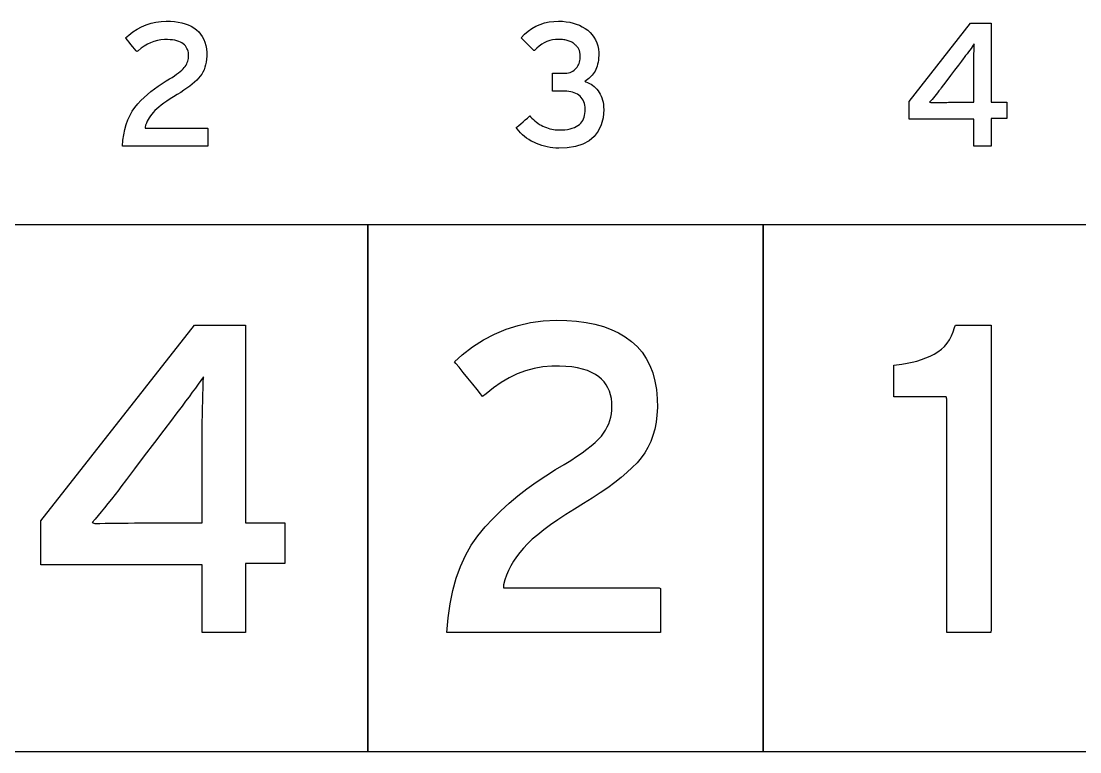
# Model space of a CAD drawing. Extents: x 1 to 47.7, y 0.2 to 33.3.
# Drawn here: x 2.963 to 5.222, y 30.5 to 32.058 of the extents above; entities that cross this region are included whole.
import ezdxf

# ---------------------------------------------------------------- set-up
doc = ezdxf.new("R2010")
doc.units = 0
doc.header["$MEASUREMENT"] = 0
doc.layers.add('4_0_____DWG', color=7, linetype='CONTINUOUS')

msp = doc.modelspace()

# ---------------------------------------------------------------- linework, layer by layer
at = {"layer": '4_0_____DWG'}
for points in [[(3.1795, 31.7918), (3.1805, 31.8044), (3.1823, 31.8163), (3.1846, 31.8276), (3.1876, 31.8383), (3.1912, 31.8483), (3.1955, 31.8577), (3.2004, 31.8664), (3.2059, 31.8745), (3.2121, 31.8819), (3.2187, 31.8889), (3.2256, 31.8957), (3.2327, 31.9022), (3.2401, 31.9084), (3.2478, 31.9144), (3.2557, 31.9201), (3.2639, 31.9256), (3.2724, 31.9309), (3.2798, 31.9352), (3.2853, 31.9386), (3.2903, 31.9419), (3.2949, 31.9451), (3.2991, 31.9482), (3.3028, 31.9511), (3.3061, 31.954), (3.309, 31.9567), (3.3114, 31.9594), (3.3133, 31.962), (3.315, 31.9646), (3.3164, 31.9673), (3.3176, 31.97), (3.3186, 31.9728), (3.3194, 31.9757), (3.32, 31.9786), (3.3203, 31.9815), (3.3205, 31.9845), (3.3203, 31.988), (3.32, 31.9914), (3.3193, 31.9946), (3.3183, 31.9977), (3.3171, 32.0005), (3.3155, 32.0032), (3.3137, 32.0057), (3.3116, 32.008), (3.3092, 32.0101), (3.3063, 32.0121), (3.3031, 32.0139), (3.2994, 32.0154), (3.2954, 32.0166), (3.291, 32.0176), (3.2863, 32.0184), (3.2811, 32.0189), (3.2756, 32.0192), (3.2691, 32.0192), (3.2614, 32.0185), (3.2539, 32.0171), (3.2466, 32.0151), (3.2395, 32.0125), (3.2326, 32.0092), (3.2259, 32.0053), (3.2194, 32.0007), (3.2131, 31.9955), (3.21, 31.9934), (3.2083, 31.9955), (3.2053, 31.9991), (3.2016, 32.0038), (3.1975, 32.0088), (3.1934, 32.0138), (3.1899, 32.0181), (3.1873, 32.0213), (3.1861, 32.0228), (3.1927, 32.0288), (3.2016, 32.0356), (3.2108, 32.0415), (3.2203, 32.0465), (3.2301, 32.0507), (3.2403, 32.0539), (3.2509, 32.0563), (3.2617, 32.0578), (3.2729, 32.0584), (3.2818, 32.0582), (3.2903, 32.0575), (3.2984, 32.0564), (3.306, 32.0548), (3.3131, 32.0528), (3.3198, 32.0504), (3.326, 32.0475), (3.3318, 32.0441), (3.3372, 32.0403), (3.342, 32.0358), (3.3462, 32.0309), (3.3498, 32.0255), (3.3528, 32.0196), (3.3553, 32.0133), (3.3571, 32.0064), (3.3584, 31.9991), (3.3591, 31.9913), (3.3592, 31.9838), (3.3588, 31.9774), (3.3581, 31.9713), (3.3569, 31.9655), (3.3554, 31.96), (3.3535, 31.9548), (3.3512, 31.9498), (3.3485, 31.9452), (3.3455, 31.9409), (3.3419, 31.9367), (3.3378, 31.9326), (3.3332, 31.9284), (3.3282, 31.9241), (3.3228, 31.9198), (3.3168, 31.9155), (3.3104, 31.911), (3.3036, 31.9066), (3.2963, 31.902), (3.2884, 31.8973), (3.2811, 31.8926), (3.2743, 31.888), (3.268, 31.8837), (3.2623, 31.8794), (3.2571, 31.8753), (3.2525, 31.8714), (3.2484, 31.8676), (3.2449, 31.8639), (3.2418, 31.8602), (3.2389, 31.8565), (3.2363, 31.8526), (3.2341, 31.8487), (3.2321, 31.8448), (3.2304, 31.8408), (3.2289, 31.8368), (3.2278, 31.8327), (3.2278, 31.8299), (3.2356, 31.8299), (3.2507, 31.8299), (3.2707, 31.8299), (3.2932, 31.8299), (3.3159, 31.8299), (3.3363, 31.8299), (3.3521, 31.8299), (3.3608, 31.8299), (3.3618, 31.8295), (3.3618, 31.8267), (3.3618, 31.8221), (3.3618, 31.8162), (3.3618, 31.8098), (3.3618, 31.8034), (3.3618, 31.7979), (3.3618, 31.7938), (3.3618, 31.7919), (3.3578, 31.7918), (3.3424, 31.7918), (3.3186, 31.7918), (3.2896, 31.7918), (3.2585, 31.7918), (3.2288, 31.7918), (3.2035, 31.7918), (3.186, 31.7918)], [(4.2063, 31.8697), (4.2048, 31.8523), (4.201, 31.837), (4.1947, 31.8238), (4.1862, 31.8126), (4.1753, 31.8034), (4.162, 31.7964), (4.1463, 31.7914), (4.1284, 31.7885), (4.1102, 31.7876), (4.104, 31.7879), (4.0979, 31.7885), (4.0919, 31.7893), (4.0859, 31.7904), (4.08, 31.7918), (4.0742, 31.7935), (4.0684, 31.7954), (4.0627, 31.7976), (4.0571, 31.8001), (4.0517, 31.8028), (4.0465, 31.8058), (4.0416, 31.8091), (4.037, 31.8125), (4.0327, 31.8162), (4.0287, 31.8201), (4.0249, 31.8242), (4.0214, 31.8285), (4.0197, 31.8313), (4.0215, 31.8329), (4.0249, 31.8358), (4.0292, 31.8396), (4.0341, 31.8438), (4.0389, 31.848), (4.0433, 31.8518), (4.0466, 31.8547), (4.0484, 31.8563), (4.0502, 31.8546), (4.0532, 31.8514), (4.0562, 31.8484), (4.0593, 31.8456), (4.0625, 31.843), (4.0658, 31.8406), (4.0692, 31.8383), (4.0727, 31.8363), (4.0763, 31.8344), (4.0801, 31.8328), (4.0838, 31.8313), (4.0876, 31.83), (4.0914, 31.8289), (4.0952, 31.828), (4.099, 31.8274), (4.1029, 31.8268), (4.1067, 31.8265), (4.1105, 31.8264), (4.1168, 31.8265), (4.1231, 31.8269), (4.1289, 31.8276), (4.1343, 31.8286), (4.1392, 31.8299), (4.1437, 31.8315), (4.1477, 31.8335), (4.1513, 31.8357), (4.1544, 31.8382), (4.1571, 31.8408), (4.1594, 31.8437), (4.1614, 31.8468), (4.1631, 31.8501), (4.1645, 31.8537), (4.1655, 31.8575), (4.1663, 31.8616), (4.1667, 31.8659), (4.1668, 31.8704), (4.1665, 31.8748), (4.1659, 31.879), (4.1651, 31.8829), (4.1639, 31.8865), (4.1623, 31.8898), (4.1605, 31.8929), (4.1584, 31.8957), (4.156, 31.8982), (4.1532, 31.9004), (4.1502, 31.9024), (4.1469, 31.904), (4.1435, 31.9055), (4.1398, 31.9067), (4.136, 31.9077), (4.132, 31.9084), (4.1277, 31.9089), (4.1233, 31.9092), (4.1205, 31.9092), (4.119, 31.9092), (4.1163, 31.9092), (4.1127, 31.9092), (4.1088, 31.9092), (4.1048, 31.9092), (4.1013, 31.9092), (4.0985, 31.9092), (4.097, 31.9092), (4.0969, 31.9097), (4.0969, 31.9124), (4.0969, 31.917), (4.0969, 31.9228), (4.0969, 31.9291), (4.0969, 31.9354), (4.0969, 31.941), (4.0969, 31.9451), (4.0969, 31.9471), (4.0973, 31.9473), (4.0992, 31.9473), (4.1021, 31.9473), (4.1058, 31.9473), (4.1097, 31.9473), (4.1136, 31.9473), (4.1169, 31.9473), (4.1193, 31.9473), (4.1203, 31.9473), (4.1238, 31.9474), (4.1275, 31.9477), (4.1311, 31.9484), (4.1344, 31.9493), (4.1375, 31.9505), (4.1403, 31.952), (4.143, 31.9538), (4.1454, 31.9558), (4.1475, 31.9581), (4.1494, 31.9605), (4.151, 31.963), (4.1524, 31.9656), (4.1536, 31.9684), (4.1546, 31.9712), (4.1553, 31.9742), (4.1559, 31.9773), (4.1562, 31.9805), (4.1562, 31.9835), (4.1562, 31.9848), (4.1561, 31.9862), (4.156, 31.9875), (4.1559, 31.9888), (4.1556, 31.9902), (4.1554, 31.9916), (4.1551, 31.993), (4.1547, 31.9945), (4.1543, 31.9959), (4.1537, 31.9973), (4.153, 31.9987), (4.1522, 32.0001), (4.1514, 32.0014), (4.1504, 32.0027), (4.1494, 32.004), (4.1483, 32.0052), (4.1472, 32.0064), (4.1459, 32.0076), (4.1446, 32.0089), (4.1432, 32.0101), (4.1417, 32.0112), (4.1401, 32.0123), (4.1384, 32.0133), (4.1366, 32.0142), (4.1347, 32.0151), (4.1328, 32.016), (4.1307, 32.0167), (4.1284, 32.0174), (4.126, 32.0179), (4.1235, 32.0184), (4.1209, 32.0188), (4.1182, 32.0192), (4.1153, 32.0194), (4.1123, 32.0195), (4.1092, 32.0196), (4.1036, 32.0194), (4.0972, 32.0186), (4.091, 32.0172), (4.0851, 32.0151), (4.0794, 32.0125), (4.0739, 32.0093), (4.0686, 32.0054), (4.0635, 32.001), (4.0587, 31.9959), (4.0573, 31.9959), (4.0548, 31.9983), (4.0511, 32.0019), (4.0466, 32.0063), (4.0419, 32.011), (4.0373, 32.0155), (4.0335, 32.0193), (4.0308, 32.0219), (4.0298, 32.0229), (4.0371, 32.0304), (4.0449, 32.037), (4.053, 32.0427), (4.0616, 32.0476), (4.0705, 32.0515), (4.0799, 32.0546), (4.0897, 32.0567), (4.0998, 32.058), (4.1101, 32.0584), (4.1182, 32.0581), (4.1261, 32.0573), (4.1336, 32.0561), (4.1408, 32.0544), (4.1477, 32.0522), (4.1543, 32.0496), (4.1606, 32.0465), (4.1665, 32.0429), (4.1721, 32.0389), (4.1772, 32.0344), (4.1817, 32.0295), (4.1855, 32.0242), (4.1888, 32.0185), (4.1914, 32.0123), (4.1934, 32.0058), (4.1948, 31.9989), (4.1956, 31.9915), (4.1957, 31.9849), (4.1954, 31.9799), (4.1949, 31.9752), (4.1942, 31.9707), (4.1933, 31.9664), (4.1922, 31.9624), (4.1909, 31.9587), (4.1894, 31.9552), (4.1877, 31.952), (4.1858, 31.949), (4.1837, 31.9461), (4.1815, 31.9434), (4.1792, 31.9409), (4.1767, 31.9385), (4.1742, 31.9362), (4.1715, 31.9341), (4.1687, 31.9321), (4.1657, 31.9303), (4.1678, 31.929), (4.1718, 31.9275), (4.1756, 31.9258), (4.1792, 31.9238), (4.1826, 31.9216), (4.1858, 31.9191), (4.1888, 31.9163), (4.1916, 31.9133), (4.1943, 31.91), (4.1967, 31.9065), (4.1989, 31.9028), (4.2008, 31.8988), (4.2024, 31.8946), (4.2038, 31.8901), (4.2048, 31.8854), (4.2056, 31.8804), (4.2061, 31.8752)], [(4.9968, 32.0101), (4.9946, 32.007), (4.9923, 32.0038), (4.9899, 32.0004), (4.9873, 31.9968), (4.9845, 31.9931), (4.9816, 31.9891), (4.9785, 31.985), (4.9753, 31.9808), (4.9732, 31.978), (4.9694, 31.973), (4.963, 31.9645), (4.955, 31.9539), (4.9463, 31.9425), (4.938, 31.9316), (4.931, 31.9224), (4.9264, 31.9162), (4.9245, 31.9137), (4.9214, 31.9096), (4.9183, 31.9057), (4.9153, 31.9019), (4.9124, 31.8984), (4.9096, 31.895), (4.9069, 31.8917), (4.9043, 31.8887), (4.9017, 31.8858), (4.904, 31.885), (4.9083, 31.885), (4.9128, 31.885), (4.9175, 31.8851), (4.9224, 31.8851), (4.9274, 31.8852), (4.9326, 31.8852), (4.938, 31.8853), (4.9422, 31.8854), (4.9453, 31.8854), (4.9517, 31.8854), (4.9601, 31.8854), (4.9695, 31.8854), (4.9789, 31.8854), (4.987, 31.8854), (4.993, 31.8854), (4.9957, 31.8854), (4.9957, 31.8876), (4.9957, 31.8949), (4.9957, 31.9058), (4.9957, 31.9188), (4.9957, 31.9324), (4.9957, 31.945), (4.9957, 31.955), (4.9957, 31.961), (4.9957, 31.9648), (4.9958, 31.9713), (4.9959, 31.9775), (4.996, 31.9835), (4.9962, 31.9893), (4.9963, 31.9948), (4.9964, 32.0001), (4.9966, 32.0052)], [(3.8713, 30.7543), (3.8741, 30.7858), (3.8784, 30.8156), (3.8842, 30.8439), (3.8917, 30.8705), (3.9008, 30.8956), (3.9115, 30.919), (3.9237, 30.9408), (3.9375, 30.961), (3.953, 30.9796), (3.9694, 30.9971), (3.9866, 31.014), (4.0044, 31.0302), (4.0229, 31.0458), (4.0421, 31.0608), (4.0619, 31.0752), (4.0825, 31.0889), (4.1037, 31.102), (4.1222, 31.1128), (4.1359, 31.1213), (4.1485, 31.1296), (4.16, 31.1375), (4.1705, 31.1452), (4.1798, 31.1526), (4.188, 31.1598), (4.1952, 31.1667), (4.2012, 31.1733), (4.2061, 31.1797), (4.2102, 31.1864), (4.2137, 31.1931), (4.2168, 31.1999), (4.2193, 31.2069), (4.2212, 31.214), (4.2226, 31.2212), (4.2235, 31.2285), (4.2238, 31.236), (4.2236, 31.2448), (4.2226, 31.2533), (4.2209, 31.2614), (4.2184, 31.269), (4.2153, 31.2762), (4.2115, 31.2828), (4.2069, 31.2891), (4.2016, 31.2948), (4.1956, 31.3001), (4.1885, 31.3051), (4.1804, 31.3094), (4.1713, 31.3132), (4.1613, 31.3163), (4.1503, 31.3188), (4.1384, 31.3208), (4.1255, 31.3221), (4.1117, 31.3228), (4.0954, 31.3227), (4.0762, 31.3209), (4.0575, 31.3176), (4.0393, 31.3126), (4.0215, 31.306), (4.0043, 31.2978), (3.9875, 31.288), (3.9712, 31.2766), (3.9554, 31.2636), (3.9478, 31.2582), (3.9435, 31.2635), (3.9361, 31.2726), (3.9267, 31.2842), (3.9164, 31.2968), (3.9063, 31.3092), (3.8975, 31.3201), (3.891, 31.3281), (3.8879, 31.3319), (3.9044, 31.3468), (3.9266, 31.3638), (3.9496, 31.3786), (3.9734, 31.3911), (3.998, 31.4015), (4.0235, 31.4096), (4.0498, 31.4156), (4.077, 31.4193), (4.1049, 31.4208), (4.1273, 31.4203), (4.1485, 31.4186), (4.1686, 31.4158), (4.1876, 31.4119), (4.2055, 31.4069), (4.2222, 31.4007), (4.2378, 31.3935), (4.2523, 31.3851), (4.2656, 31.3755), (4.2776, 31.3644), (4.2881, 31.3521), (4.2971, 31.3386), (4.3047, 31.3239), (4.3108, 31.308), (4.3155, 31.2909), (4.3187, 31.2726), (4.3205, 31.2531), (4.3207, 31.2343), (4.3198, 31.2183), (4.3179, 31.2031), (4.3151, 31.1885), (4.3113, 31.1747), (4.3065, 31.1617), (4.3007, 31.1494), (4.294, 31.1378), (4.2863, 31.1269), (4.2774, 31.1166), (4.2672, 31.1063), (4.2558, 31.0957), (4.2433, 31.0851), (4.2296, 31.0743), (4.2148, 31.0634), (4.1988, 31.0524), (4.1816, 31.0412), (4.1634, 31.0299), (4.1438, 31.0179), (4.1254, 31.0062), (4.1084, 30.9949), (4.0927, 30.9839), (4.0784, 30.9734), (4.0655, 30.9631), (4.0539, 30.9533), (4.0438, 30.9438), (4.0349, 30.9346), (4.0271, 30.9254), (4.02, 30.9159), (4.0136, 30.9064), (4.0079, 30.8967), (4.0029, 30.8868), (3.9986, 30.8768), (3.995, 30.8667), (3.9922, 30.8564), (3.9921, 30.8495), (4.0116, 30.8495), (4.0494, 30.8495), (4.0994, 30.8495), (4.1558, 30.8495), (4.2124, 30.8495), (4.2635, 30.8495), (4.3029, 30.8495), (4.3247, 30.8495), (4.3272, 30.8484), (4.3272, 30.8416), (4.3272, 30.83), (4.3272, 30.8153), (4.3272, 30.7992), (4.3272, 30.7834), (4.3272, 30.7696), (4.3272, 30.7594), (4.3272, 30.7545), (4.3171, 30.7543), (4.2787, 30.7543), (4.2192, 30.7543), (4.1466, 30.7543), (4.0691, 30.7543), (3.9947, 30.7543), (3.9316, 30.7543), (3.8877, 30.7543)], [(4.938, 30.7543), (4.938, 30.7736), (4.938, 30.8248), (4.938, 30.8981), (4.938, 30.9837), (4.938, 31.0718), (4.938, 31.1525), (4.938, 31.2159), (4.938, 31.2524), (4.9369, 31.2574), (4.9288, 31.2574), (4.9145, 31.2574), (4.8965, 31.2574), (4.8767, 31.2574), (4.8576, 31.2574), (4.8411, 31.2574), (4.8297, 31.2574), (4.8253, 31.2574), (4.8253, 31.26), (4.8253, 31.2669), (4.8253, 31.2768), (4.8253, 31.2883), (4.8253, 31.3002), (4.8253, 31.311), (4.8253, 31.3196), (4.8253, 31.3245), (4.8312, 31.3257), (4.8426, 31.327), (4.8536, 31.3287), (4.8642, 31.3309), (4.8744, 31.3335), (4.8843, 31.3366), (4.8937, 31.3401), (4.9027, 31.3441), (4.9114, 31.3485), (4.9194, 31.3533), (4.9266, 31.3587), (4.9332, 31.3648), (4.939, 31.3716), (4.9441, 31.379), (4.9484, 31.3871), (4.9521, 31.3959), (4.955, 31.4053), (4.957, 31.4103), (4.9625, 31.4103), (4.9723, 31.4103), (4.9846, 31.4103), (4.9981, 31.4103), (5.0112, 31.4103), (5.0224, 31.4103), (5.0302, 31.4103), (5.0332, 31.4103), (5.0332, 31.3852), (5.0332, 31.3185), (5.0332, 31.2229), (5.0332, 31.1112), (5.0332, 30.9964), (5.0332, 30.8912), (5.0332, 30.8084), (5.0332, 30.7609), (5.0322, 30.7543), (5.0253, 30.7543), (5.0133, 30.7543), (4.9981, 30.7543), (4.9814, 30.7543), (4.9652, 30.7543), (4.9514, 30.7543), (4.9417, 30.7543)], [(3.3521, 31.2999), (3.3467, 31.2923), (3.341, 31.2842), (3.3349, 31.2758), (3.3284, 31.2668), (3.3215, 31.2574), (3.3142, 31.2476), (3.3065, 31.2374), (3.2985, 31.2267), (3.2933, 31.2199), (3.2837, 31.2073), (3.2677, 31.1861), (3.2476, 31.1596), (3.226, 31.1311), (3.2052, 31.1037), (3.1878, 31.0807), (3.1761, 31.0653), (3.1714, 31.0591), (3.1636, 31.0489), (3.1559, 31.039), (3.1485, 31.0296), (3.1412, 31.0207), (3.1342, 31.0122), (3.1274, 31.0041), (3.1209, 30.9965), (3.1145, 30.9893), (3.1202, 30.9873), (3.131, 30.9873), (3.1423, 30.9874), (3.154, 30.9875), (3.1662, 30.9876), (3.1787, 30.9877), (3.1918, 30.9879), (3.2052, 30.9881), (3.2156, 30.9882), (3.2235, 30.9882), (3.2394, 30.9882), (3.2604, 30.9882), (3.284, 30.9882), (3.3073, 30.9882), (3.3278, 30.9882), (3.3427, 30.9882), (3.3493, 30.9882), (3.3494, 30.9938), (3.3494, 31.012), (3.3494, 31.0393), (3.3494, 31.0719), (3.3494, 31.1058), (3.3494, 31.1372), (3.3494, 31.1623), (3.3494, 31.1773), (3.3495, 31.1869), (3.3497, 31.203), (3.35, 31.2186), (3.3503, 31.2335), (3.3506, 31.2479), (3.3509, 31.2618), (3.3513, 31.2751), (3.3517, 31.2878)]]:
    msp.add_lwpolyline(points, close=True, dxfattribs=at)
for points in [[(5.0326, 31.8508), (5.0326, 31.7918), (4.9957, 31.7918), (4.9957, 31.8495), (4.8581, 31.8495), (4.8581, 31.887), (4.9891, 32.0542), (5.0326, 32.0542), (5.0326, 31.8854), (5.0663, 31.8854), (5.0663, 31.8508), (5.0326, 31.8508)], [(3.7026, 30.5), (2.8588, 30.5), (2.8588, 31.625), (3.7026, 31.625), (3.7026, 30.5)], [(4.5463, 30.5), (3.7026, 30.5), (3.7026, 31.625), (4.5463, 31.625), (4.5463, 30.5)], [(5.3901, 30.5), (4.5463, 30.5), (4.5463, 31.625), (5.3901, 31.625), (5.3901, 30.5)], [(3.4418, 30.9018), (3.4418, 30.7543), (3.3494, 30.7543), (3.3494, 30.8986), (3.0054, 30.8986), (3.0054, 30.9924), (3.3328, 31.4103), (3.4418, 31.4103), (3.4418, 30.9882), (3.526, 30.9882), (3.526, 30.9018), (3.4418, 30.9018)]]:
    msp.add_lwpolyline(points, dxfattribs=at)

doc.saveas('drawing.dxf')
